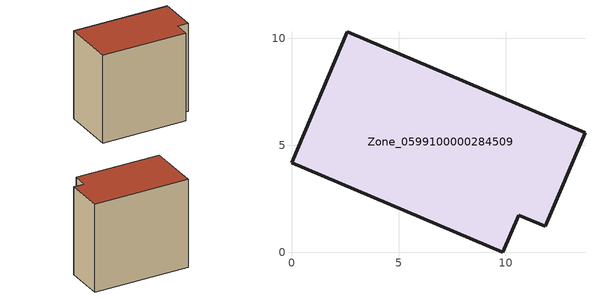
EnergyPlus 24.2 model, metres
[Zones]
Zone_0599100000284509
 floor ground (C_G): 2.61,10.31 13.71,5.58 11.85,1.21 10.62,1.74 9.87,0 0,4.19 z0
 wall outside (C_F): 13.71,5.58 2.61,10.31 0,4.19 9.87,0 10.62,1.74 11.85,1.21 13.71,5.58 z0:11.21
 roof outside (C_R): 2.61,10.31 0,4.19 9.87,0 10.62,1.74 11.85,1.21 13.71,5.58 z11.21
[BUILDING]
Pand.0599100000284509: North Axis=0; Terrain=City; Loads Convergence Tolerance Value=0.04; Temperature Convergence Tolerance Value=0.4; Solar Distribution=FullExterior; Maximum Number of Warmup Days=25; Minimum Number of Warmup Days=1
[Site:Location]
Rotterdam.The.Hague.AP_ZH_NLD Design_Conditions: Latitude=51.96; Longitude=4.45; Time Zone=1; Elevation=-4.5
[SITE:GROUNDTEMPERATURE:BUILDINGSURFACE]
18, 18, 18, 18, 18, 18, 18, 18, 18, 18, 18, 18
[MATERIAL] Thermal Absorptance=0.9; Solar Absorptance=0.7; Visible Absorptance=0.7
Name | Roughness | Thickness | Conductivity | Density | Specific Heat
G.TI.1946 | MediumSmooth | 0.15 | 1 | 540 | 1210
F.TI.1946 | Rough | 0.3 | 0.857143 | 1920 | 840
R.TI.1946 | MediumRough | 0.2 | 0.1 | 1500 | 1000
[CONSTRUCTION]
C_G: G.TI.1946
C_F: F.TI.1946
C_R: R.TI.1946
[ZONE]
Zone_0599100000284509: Type=1; Multiplier=1; Ceiling Height=Autocalculate; Volume=Autocalculate; Floor Area=autocalculate; Part of Total Floor Area=Yes
[ZONEINFILTRATION:DESIGNFLOWRATE]
Infil_Zone_0599100000284509: Zone or ZoneList or Space or SpaceList=Zone_0599100000284509; Schedule=AlwaysOn; Design Flow Rate Calculation Method=Flow/Area; Flow Rate per Floor Area=0.003; Constant Term Coefficient=1; Temperature Term Coefficient=0; Velocity Term Coefficient=0; Velocity Squared Term Coefficient=0
[HVACTEMPLATE:ZONE:IDEALLOADSAIRSYSTEM]
Zone_0599100000284509: Maximum Heating Supply Air Temperature=50; Minimum Cooling Supply Air Temperature=13; Maximum Heating Supply Air Humidity Ratio=0.0156; Minimum Cooling Supply Air Humidity Ratio=0.0077; Heating Limit=NoLimit; Cooling Limit=NoLimit; Dehumidification Control Type=ConstantSensibleHeatRatio; Cooling Sensible Heat Ratio=0.7; Dehumidification Setpoint=60; Humidification Control Type=None; Humidification Setpoint=30; Outdoor Air Method=None; Outdoor Air Flow Rate per Person=0.00944; Outdoor Air Flow Rate per Zone Floor Area=0; Outdoor Air Flow Rate per Zone=0; Demand Controlled Ventilation Type=None; Outdoor Air Economizer Type=NoEconomizer; Heat Recovery Type=None; Sensible Heat Recovery Effectiveness=0.7; Latent Heat Recovery Effectiveness=0.65
[ZONECONTROL:THERMOSTAT]
ThermostatControl_Zone_0599100000284509: Zone or ZoneList=Zone_0599100000284509; Control Type Schedule=DualSetpointControlType; Control 1=Thermostat_Zone_0599100000284509; Temperature Difference Between Cutout And Setpoint=0
[THERMOSTATSETPOINT:DUALSETPOINT]
Thermostat_Zone_0599100000284509: Heating Setpoint Temperature Schedule=HeatingSetpoint_Zone_0599100000284509; Cooling Setpoint Temperature Schedule=CoolingSetpoint_Zone_0599100000284509
[SCHEDULE:COMPACT]
HeatingSetpoint_Zone_0599100000284509: Through: 12/31, For: AllDays, Until: 24:00, 21
CoolingSetpoint_Zone_0599100000284509: Through: 12/31, For: AllDays, Until: 24:00, 24
DualSetpointControlType: Through: 12/31, For: AllDays, Until: 24:00, 4
AlwaysOn: Through: 12/31, For: AllDays, Until: 24:00, 1
